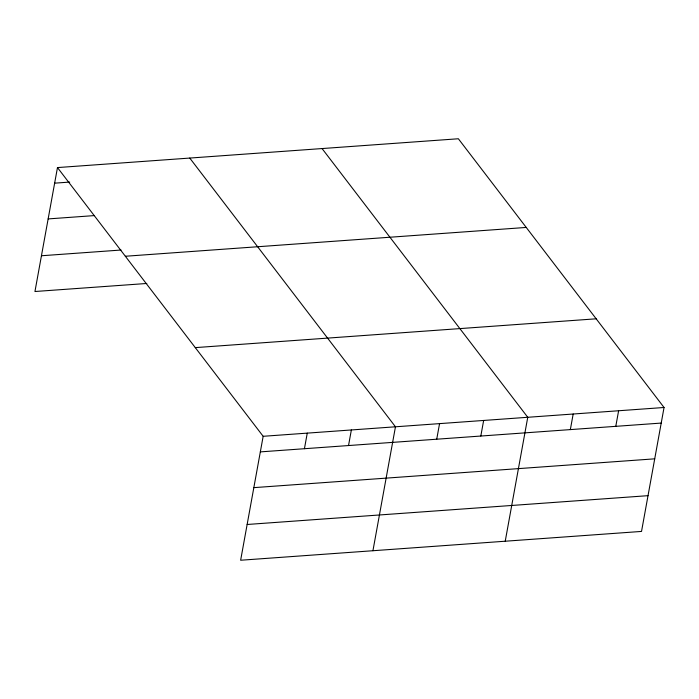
<?xml version="1.0" encoding="UTF-8"?>
<svg xmlns="http://www.w3.org/2000/svg" width="699" height="699" viewBox="0 0 699 699"><rect width="100%" height="100%" fill="white"/><g stroke="black" fill="none" stroke-linecap="round" stroke-linejoin="round"><path stroke-width="1.05" d="M57.475 167.577L263.165 436.298L240.639 560.24L641.525 531.423L664.05 407.491L458.361 138.76L57.475 167.577L34.95 291.509L146.807 283.471M304.432 448.714L307.263 433.135M348.53 445.551L351.361 429.964M372.934 550.733L395.459 426.792L189.761 158.07M436.726 439.208L439.557 423.62M480.816 436.036L483.656 420.457M505.228 541.218L527.754 417.286L322.056 148.555M570.349 429.605L573.18 414.018M615.784 426.338L618.615 410.75M54.644 183.164L69.699 182.081M48.144 218.918L94.391 215.589M41.451 255.755L121.041 250.032M125.348 256.253L526.233 227.437M195.283 347.621L596.168 318.805M263.165 436.298L664.05 407.491M260.334 451.886L661.219 423.07M253.833 487.64L654.718 458.832M247.14 524.486L648.025 495.67"/></g></svg>
